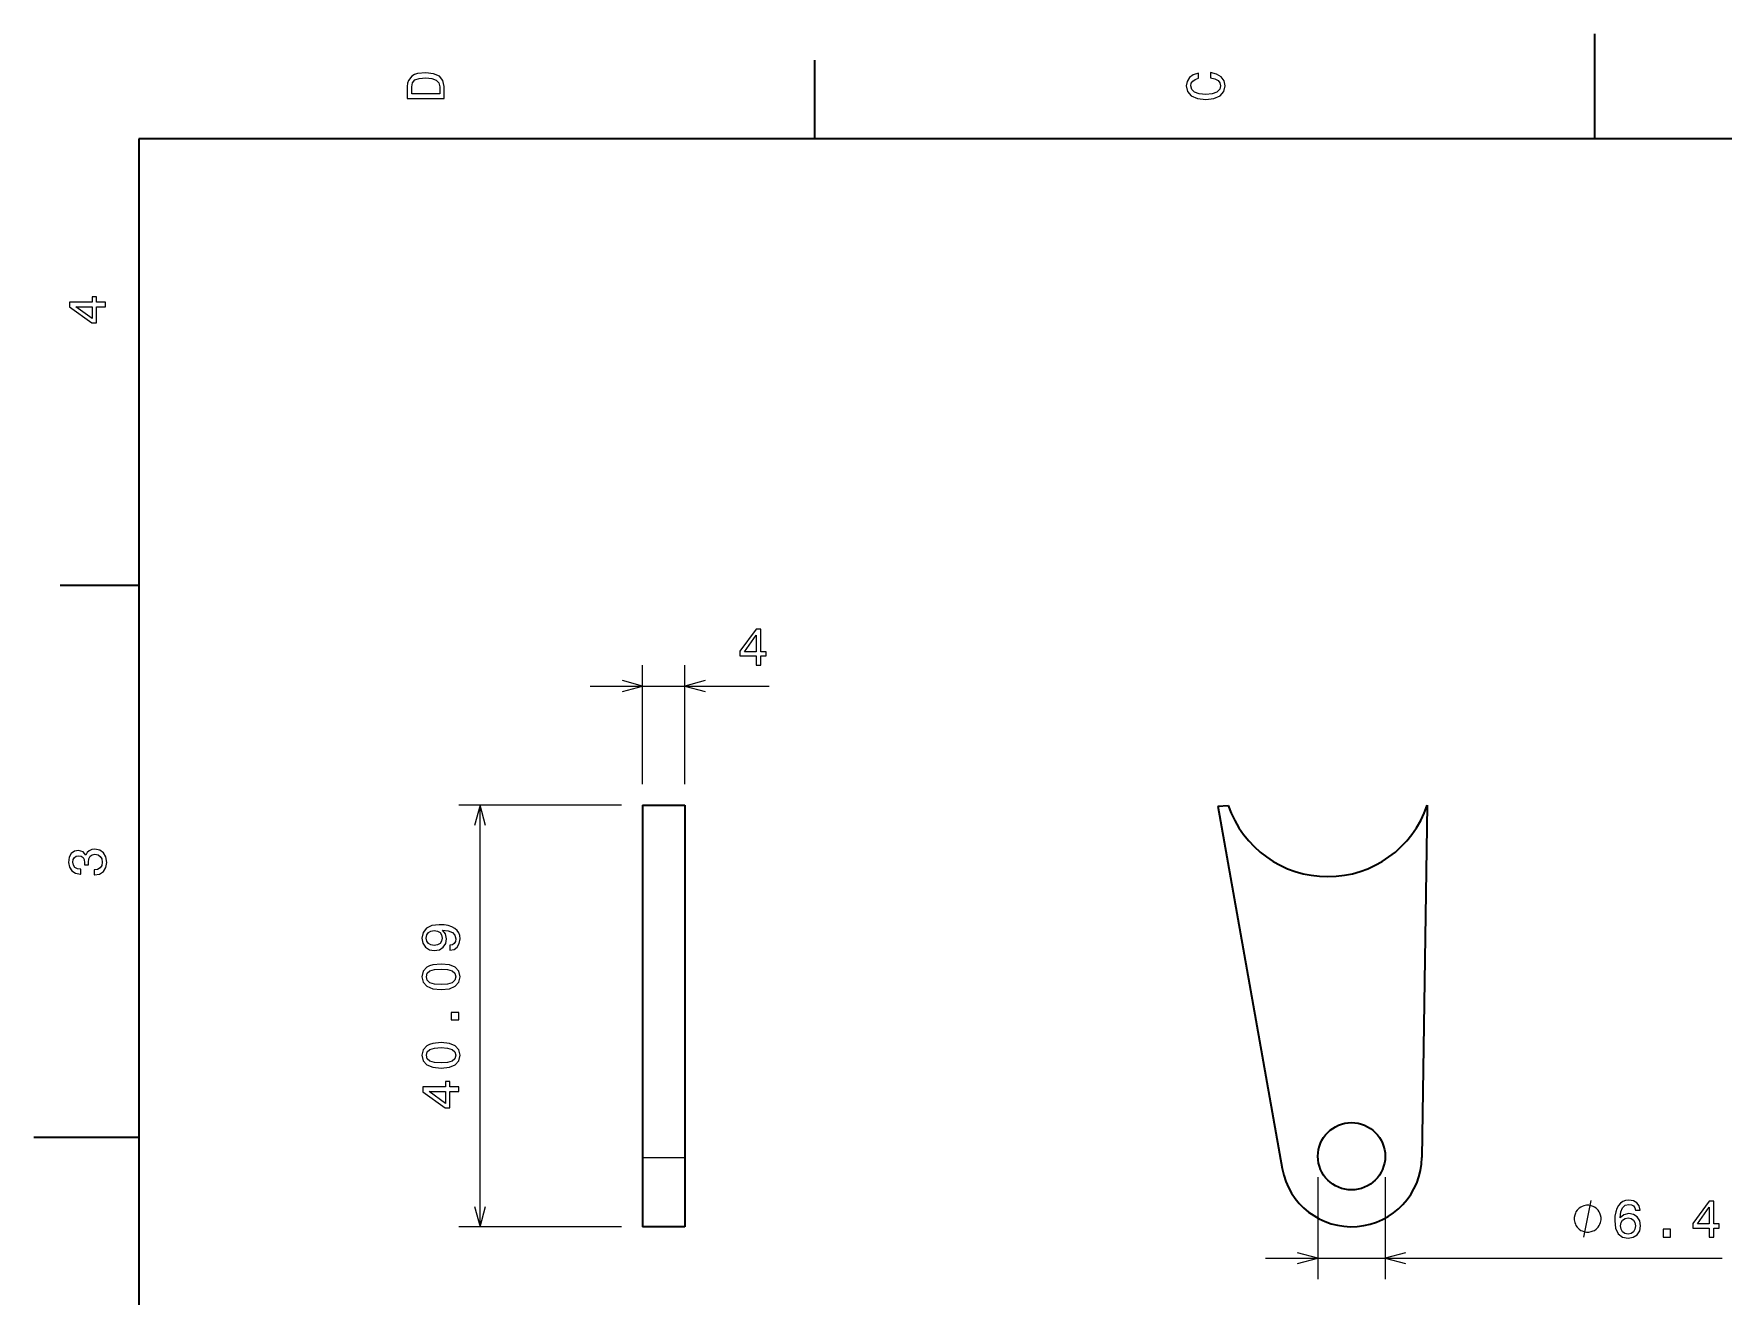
# Model space of a CAD drawing. Extents: x 0 to 297, y 0 to 210.
# Drawn here: x 0 to 160.7, y 89.9 to 210 of the extents above; entities that cross this region are included whole.
import ezdxf

# ---------------------------------------------------------------- set-up
doc = ezdxf.new("R2010")
doc.units = 0

msp = doc.modelspace()

# ---------------------------------------------------------------- linework, layer by layer
at = {"color": 7, "lineweight": 35, "ltscale": 0.25}
for p, q in [((148.5, 200), (148.5, 210)), ((10, 105), (0, 105))]:
    msp.add_line(p, q, dxfattribs=at)
at = {"color": 7, "lineweight": 35, "ltscale": 0.1875}
for p, q in [((74.300003, 200), (74.300003, 207.5)), ((10, 157.5), (2.5, 157.5))]:
    msp.add_line(p, q, dxfattribs=at)
at = {"color": 7, "lineweight": 35}
for p, q in [((287, 200), (10, 200)), ((10, 200), (10, 10)), ((57.922829, 136.595016), (57.922829, 103.104782)), ((61.922829, 136.595016), (61.922829, 103.104782)), ((112.652962, 136.514999), (118.761833, 102.037376)), ((132.565781, 136.595016), (132.058304, 103.104782))]:
    msp.add_line(p, q, dxfattribs=at)
at = {"color": 7, "lineweight": 13, "ltscale": 0.283633}
for p, q in [((57.922829, 138.595016), (57.922829, 149.940323)), ((61.922829, 138.595016), (61.922829, 149.940323))]:
    msp.add_line(p, q, dxfattribs=at)
at = {"color": 7, "lineweight": 13, "ltscale": 0.4259}
msp.add_line((52.922829, 147.940323), (69.958847, 147.940323), dxfattribs=at)
at = {"color": 7, "lineweight": 13, "ltscale": 0.386814}
for p, q in [((55.922829, 136.595016), (40.450264, 136.595016)), ((55.922829, 96.506302), (40.450264, 96.506302))]:
    msp.add_line(p, q, dxfattribs=at)
at = {"color": 7, "lineweight": 13}
msp.add_line((42.450264, 96.506302), (42.450264, 136.595016), dxfattribs=at)
at = {"color": 7, "lineweight": 35, "ltscale": 0.1}
for p, q in [((57.922829, 136.595016), (61.922829, 136.595016)), ((61.922829, 96.506302), (57.922829, 96.506302))]:
    msp.add_line(p, q, dxfattribs=at)
at = {"color": 7, "lineweight": 35, "ltscale": 0.024477}
msp.add_line((112.652962, 136.514999), (113.628883, 136.593353), dxfattribs=at)
at = {"color": 7, "lineweight": 35, "ltscale": 0.164962}
for p, q in [((57.922829, 103.104782), (57.922829, 96.506302)), ((61.922829, 103.104782), (61.922829, 96.506302))]:
    msp.add_line(p, q, dxfattribs=at)
at = {"color": 7, "lineweight": 13, "ltscale": 0.1}
msp.add_line((57.922829, 103.104782), (61.922829, 103.104782), dxfattribs=at)
at = {"color": 8, "lineweight": 13, "ltscale": 0.242319}
for p, q in [((122.159081, 101.206299), (122.159081, 91.513527)), ((128.559082, 101.206299), (128.559082, 91.513527))]:
    msp.add_line(p, q, dxfattribs=at)
at = {"color": 8, "lineweight": 13}
msp.add_line((117.159081, 93.513527), (160.611588, 93.513527), dxfattribs=at)
at = {"color": 7, "lineweight": 13}
for points in [[(35.533215, 204.994965), (35.533215, 203.829971), (39.033215, 203.829971), (39.033215, 204.994965), (38.922264, 205.544678), (38.584366, 205.953171), (38.034657, 206.205338), (37.283215, 206.296112), (36.516644, 206.215424), (36.21405, 206.114563), (35.971977, 205.973343), (35.644165, 205.56485), (35.563473, 205.297562)], [(35.951801, 204.959656), (36.027451, 205.342941), (36.259438, 205.605194), (36.672985, 205.761536), (37.283215, 205.811966), (37.873272, 205.756485), (38.286816, 205.600143), (38.533936, 205.332855), (38.614628, 204.959656), (38.614628, 204.298996), (35.951801, 204.298996)], [(111.93206, 205.817017), (112.35569, 205.716141), (112.658287, 205.549713), (112.844887, 205.317734), (112.905403, 205.045395), (112.814629, 204.71759), (112.54229, 204.460388), (112.098488, 204.28891), (111.483215, 204.233429), (110.872986, 204.28891), (110.424141, 204.455338), (110.151802, 204.71254), (110.055984, 205.045395), (110.106415, 205.287476), (110.247627, 205.494247), (110.474571, 205.655624), (110.787247, 205.766571), (110.787247, 206.245682), (110.308144, 206.094391), (109.94503, 205.832138), (109.718086, 205.474075), (109.637398, 205.045395), (109.763474, 204.510818), (110.116501, 204.10231), (110.696472, 203.840057), (111.483215, 203.749283), (112.269958, 203.840057), (112.84993, 204.10231), (113.208, 204.510818), (113.329041, 205.045395), (113.233215, 205.51442), (112.965927, 205.892654), (112.527161, 206.159943), (111.93206, 206.301163)], [(6.833213, 184.02739), (6.833213, 184.481277), (5.965778, 184.481277), (5.965778, 184.98056), (5.56232, 184.98056), (5.56232, 184.481277), (3.408862, 184.481277), (3.408862, 184.022339), (5.521974, 182.489197), (5.965778, 182.489197), (5.965778, 184.02739)], [(5.56232, 182.912827), (3.993876, 184.02739), (5.56232, 184.02739)], [(68.718216, 149.940323), (69.172104, 149.940323), (69.172104, 150.807755), (69.671387, 150.807755), (69.671387, 151.211212), (69.172104, 151.211212), (69.172104, 153.36467), (68.713173, 153.36467), (67.180031, 151.251556), (67.180031, 150.807755), (68.718216, 150.807755)], [(67.603668, 151.211212), (68.718216, 152.779663), (68.718216, 151.211212)], [(5.73379, 129.979111), (5.769093, 129.979111), (6.253242, 130.059799), (6.616354, 130.296829), (6.848343, 130.670029), (6.934078, 131.164276), (6.848343, 131.688766), (6.626441, 132.082138), (6.273415, 132.334305), (5.819525, 132.425079), (5.521974, 132.384735), (5.279899, 132.273788), (5.0933, 132.092224), (4.957133, 131.850143), (4.684798, 132.177963), (4.251081, 132.293961), (3.857709, 132.218307), (3.560158, 132.00145), (3.373559, 131.648422), (3.307997, 131.164276), (3.388689, 130.710388), (3.610591, 130.362396), (3.963617, 130.135452), (4.432637, 130.059799), (4.46794, 130.059799), (4.46794, 130.508652), (4.145173, 130.548996), (3.913184, 130.680115), (3.771974, 130.891937), (3.721542, 131.189484), (3.761888, 131.451736), (3.867795, 131.643372), (4.039265, 131.759369), (4.271254, 131.804764), (4.518372, 131.759369), (4.684798, 131.638336), (4.785663, 131.426514), (4.815922, 131.139053), (4.810879, 130.942368), (5.209294, 130.942368), (5.199208, 131.189484), (5.244596, 131.507217), (5.365634, 131.744247), (5.56232, 131.885452), (5.819525, 131.935883), (6.112032, 131.880417), (6.328891, 131.734161), (6.465058, 131.502167), (6.510447, 131.194534), (6.460014, 130.876801), (6.308718, 130.644821), (6.066643, 130.498566), (5.73379, 130.443085)], [(39.582832, 122.812332), (39.981247, 122.887978), (40.288883, 123.104836), (40.480526, 123.447777), (40.551128, 123.901665), (40.515827, 124.199219), (40.425049, 124.466507), (40.268707, 124.693451), (40.046806, 124.885094), (39.769428, 125.036392), (39.426491, 125.147339), (39.033119, 125.212906), (38.579227, 125.238121), (37.868134, 125.15239), (37.348679, 124.905266), (37.035999, 124.511894), (36.925049, 123.972275), (37.015827, 123.478035), (37.257904, 123.104836), (37.6311, 122.862762), (38.100121, 122.782074), (38.58427, 122.862762), (38.952427, 123.099792), (39.184414, 123.45282), (39.260063, 123.901665), (39.164242, 124.375732), (38.871735, 124.733795), (39.431534, 124.653107), (39.829948, 124.491722), (40.066978, 124.244606), (40.142628, 123.906708), (40.107327, 123.644463), (39.996376, 123.45282), (39.819862, 123.326736), (39.582832, 123.276306)], [(38.095078, 123.271263), (37.782398, 123.321693), (37.535278, 123.462906), (37.378941, 123.684807), (37.323463, 123.972275), (37.378941, 124.269821), (37.535278, 124.496765), (37.777355, 124.637978), (38.090034, 124.693451), (38.407757, 124.637978), (38.644791, 124.496765), (38.791042, 124.264778), (38.841476, 123.957138), (38.791042, 123.679764), (38.644791, 123.462906), (38.412804, 123.321693)], [(38.740612, 119.071259), (39.532398, 119.146912), (40.09724, 119.383942), (40.440178, 119.762184), (40.551128, 120.286682), (40.440178, 120.806129), (40.09724, 121.184372), (39.532398, 121.416367), (38.740612, 121.497055), (37.953869, 121.416367), (37.64119, 121.320541), (37.383984, 121.184372), (37.041042, 120.806129), (36.925049, 120.286682), (37.041042, 119.762184), (37.389027, 119.383942), (37.953869, 119.146912)], [(38.740612, 119.555412), (38.130379, 119.595757), (37.69162, 119.72184), (37.434414, 119.948784), (37.343636, 120.286682), (37.434414, 120.619537), (37.69162, 120.846481), (38.130379, 120.972557), (38.740612, 121.012909), (39.355885, 120.972557), (39.794647, 120.846481), (40.051849, 120.619537), (40.137585, 120.286682), (40.051849, 119.948784), (39.794647, 119.72184), (39.355885, 119.595757)], [(40.450264, 116.202675), (40.450264, 116.898636), (39.698826, 116.898636), (39.698826, 116.202675)], [(38.740612, 111.599213), (39.532398, 111.674866), (40.09724, 111.911896), (40.440178, 112.290138), (40.551128, 112.814636), (40.440178, 113.334084), (40.09724, 113.712326), (39.532398, 113.944321), (38.740612, 114.025009), (37.953869, 113.944321), (37.64119, 113.848495), (37.383984, 113.712326), (37.041042, 113.334084), (36.925049, 112.814636), (37.041042, 112.290138), (37.389027, 111.911896), (37.953869, 111.674866)], [(38.740612, 112.083366), (38.130379, 112.123711), (37.69162, 112.249794), (37.434414, 112.476738), (37.343636, 112.814636), (37.434414, 113.147484), (37.69162, 113.374435), (38.130379, 113.500511), (38.740612, 113.540855), (39.355885, 113.500511), (39.794647, 113.374435), (40.051849, 113.147484), (40.137585, 112.814636), (40.051849, 112.476738), (39.794647, 112.249794), (39.355885, 112.123711)], [(40.450264, 109.355988), (40.450264, 109.809875), (39.582832, 109.809875), (39.582832, 110.309158), (39.179371, 110.309158), (39.179371, 109.809875), (37.025913, 109.809875), (37.025913, 109.350945), (39.139027, 107.817802), (39.582832, 107.817802), (39.582832, 109.355988)], [(39.179371, 108.241432), (37.610928, 109.355988), (39.179371, 109.355988)]]:
    msp.add_lwpolyline(points, close=True, dxfattribs=at)
for points in [[(55.990978, 147.422684), (57.922829, 147.940323), (55.990978, 148.457962)], [(63.854679, 148.457962), (61.922829, 147.940323), (63.854679, 147.422684)], [(42.967903, 134.663162), (42.450264, 136.595016), (41.932625, 134.663162)], [(41.932625, 98.438148), (42.450264, 96.506302), (42.967903, 98.438148)]]:
    msp.add_lwpolyline(points, dxfattribs=at)
at = {"color": 8, "lineweight": 13}
for points in [[(149.103516, 97.263527), (149.103516, 97.380188), (149.045181, 97.613525), (148.986847, 97.788528), (148.928513, 97.90519), (148.811859, 98.080193), (148.636856, 98.255188), (148.461853, 98.371857), (148.345184, 98.430191), (148.170181, 98.488525), (147.936859, 98.54686), (147.82019, 98.54686), (147.703522, 98.54686), (147.470184, 98.488525), (147.295181, 98.430191), (147.178513, 98.371857), (147.003525, 98.255188), (146.828522, 98.080193), (146.711853, 97.90519), (146.653519, 97.788528), (146.595184, 97.613525), (146.53685, 97.380188), (146.53685, 97.263527), (146.53685, 97.146858), (146.595184, 96.913528), (146.653519, 96.738525), (146.711853, 96.621857), (146.828522, 96.446861), (147.00351, 96.271858), (147.178513, 96.15519), (147.295181, 96.096855), (147.470184, 96.038528), (147.703522, 95.980194), (147.82019, 95.980194), (147.936859, 95.980194), (148.170181, 96.038528), (148.345184, 96.096855), (148.461853, 96.15519), (148.636856, 96.271858), (148.811859, 96.446861), (148.928513, 96.621857), (148.986847, 96.738525), (149.045181, 96.913528), (149.103516, 97.146858)], [(152.831909, 98.070442), (152.736084, 98.478943), (152.514175, 98.78154), (152.171234, 98.973175), (151.727432, 99.038742), (151.429886, 99.003441), (151.172684, 98.907616), (150.94574, 98.751274), (150.754089, 98.529373), (150.602798, 98.251999), (150.491852, 97.914101), (150.421234, 97.515686), (150.401062, 97.066841), (150.481766, 96.3507), (150.728882, 95.831245), (151.127289, 95.51857), (151.671967, 95.412659), (152.161148, 95.503441), (152.534348, 95.740471), (152.776428, 96.11367), (152.862167, 96.58773), (152.776428, 97.066841), (152.544434, 97.434998), (152.186371, 97.666985), (151.742569, 97.747673), (151.263458, 97.646812), (150.905396, 97.359344), (150.981033, 97.914101), (151.142426, 98.312515), (151.389542, 98.549545), (151.732483, 98.630241), (151.98465, 98.58989), (152.176285, 98.483986), (152.302368, 98.307472), (152.36792, 98.070442)], [(159.370956, 95.513527), (159.824844, 95.513527), (159.824844, 96.380959), (160.324127, 96.380959), (160.324127, 96.784416), (159.824844, 96.784416), (159.824844, 98.937874), (159.365906, 98.937874), (157.832764, 96.82476), (157.832764, 96.380959), (159.370956, 96.380959)], [(158.256409, 96.784416), (159.370956, 98.352859), (159.370956, 96.784416)], [(152.372971, 96.582687), (152.31749, 96.264969), (152.176285, 96.022888), (151.949341, 95.861511), (151.666916, 95.811073), (151.36937, 95.861511), (151.142426, 96.017845), (150.99617, 96.259918), (150.950775, 96.577644), (151.001205, 96.890327), (151.142426, 97.127357), (151.374405, 97.278656), (151.687088, 97.334129), (151.959427, 97.278656), (152.176285, 97.132401), (152.31749, 96.89537)], [(155.009567, 95.513527), (155.705536, 95.513527), (155.705536, 96.264969), (155.009567, 96.264969)]]:
    msp.add_lwpolyline(points, close=True, dxfattribs=at)
for points in [[(147.470184, 95.513527), (148.170181, 99.013527)], [(120.227226, 92.995888), (122.159081, 93.513527), (120.227226, 94.031158)], [(130.490936, 94.031158), (128.559082, 93.513527), (130.490936, 92.995888)]]:
    msp.add_lwpolyline(points, dxfattribs=at)
at = {"color": 7, "lineweight": 35}
msp.add_circle((125.359077, 103.206299), 3.2, dxfattribs=at)
for centre, radius, start, end in [((123.097054, 139.811081), 10, 198.770202, 341.239893), ((125.359077, 103.206299), 6.7, 190.047599, 359.131861)]:
    msp.add_arc(centre, radius, start, end, dxfattribs=at)

doc.saveas('drawing.dxf')
